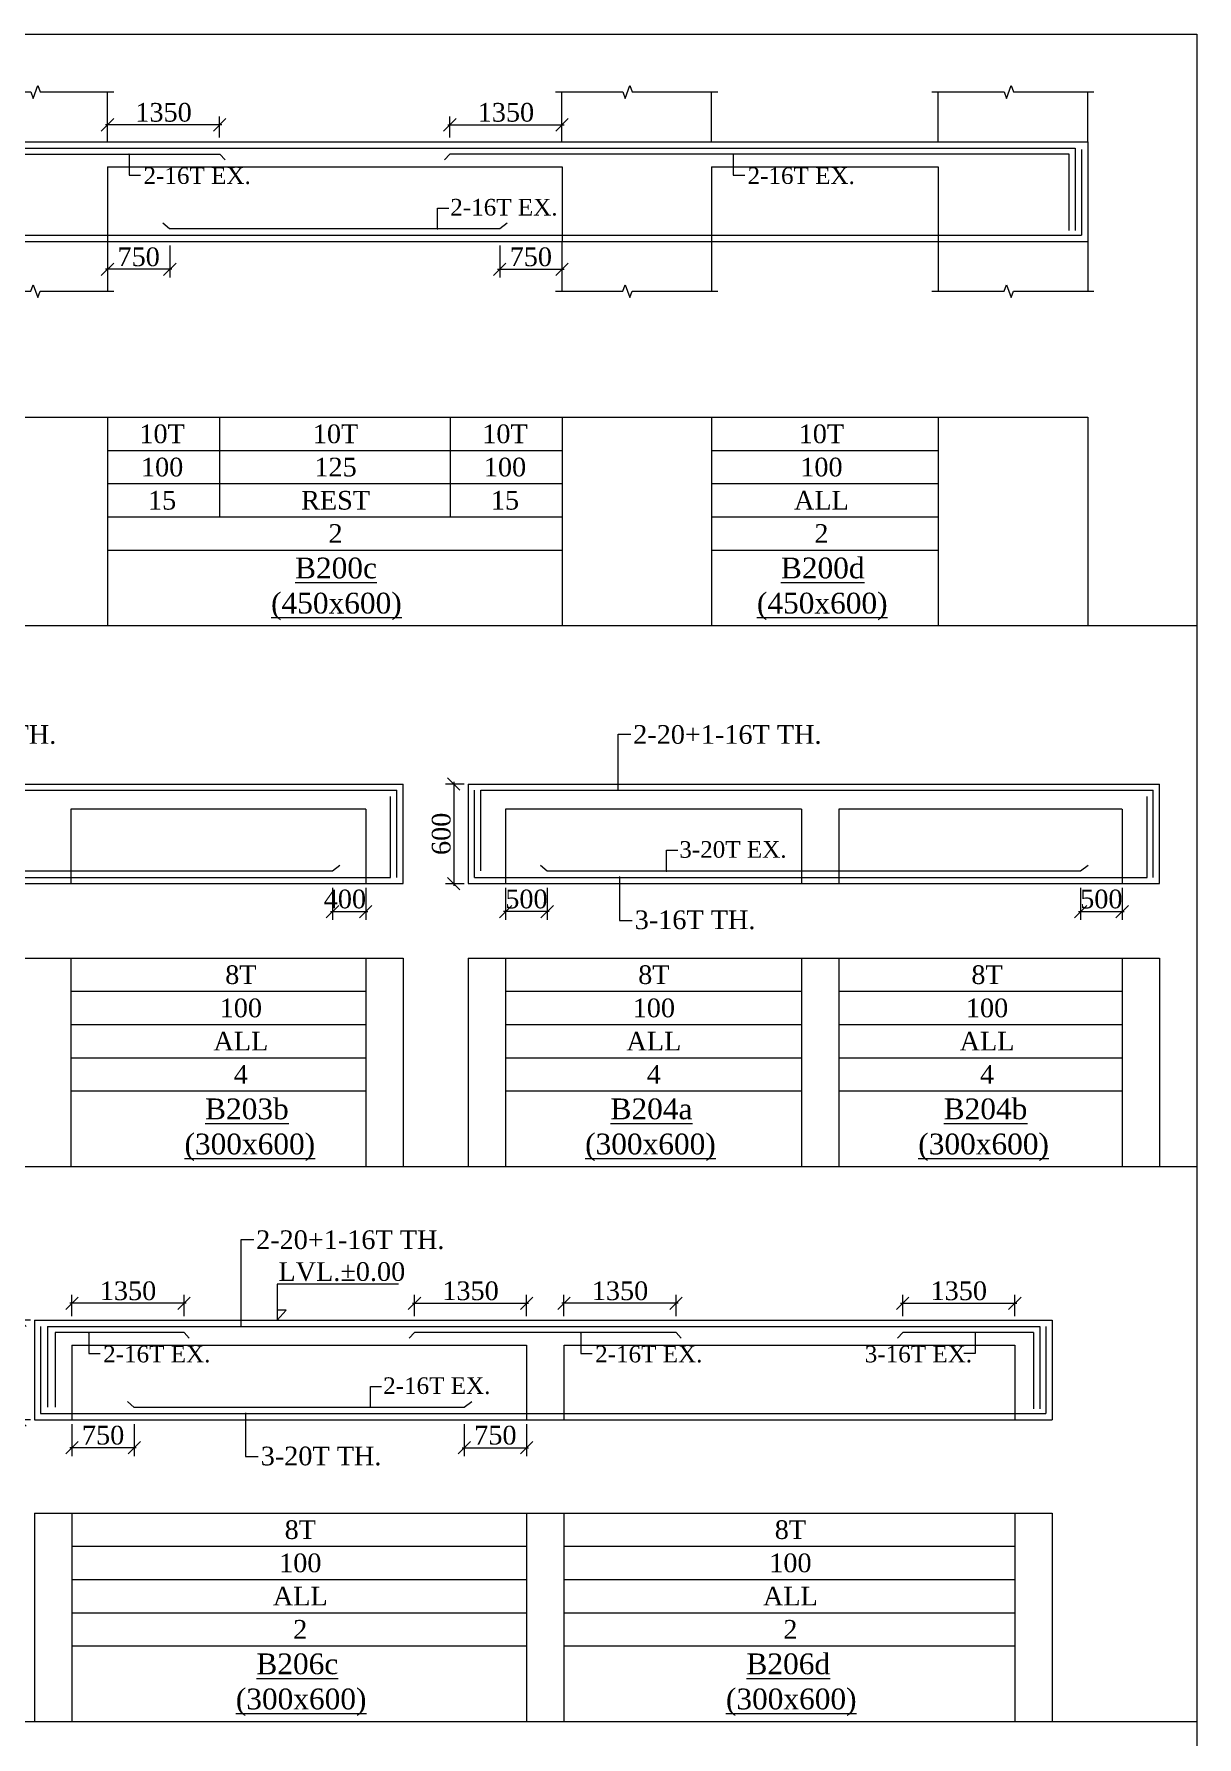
# Model space of a CAD drawing. Header units: millimetres. Extents: x 9781889 to 10654170, y -7832723 to -7608561.
# Drawn here: x 10582826 to 10596831, y -7780726 to -7760218 of the extents above; entities that cross this region are included whole.
import ezdxf
from ezdxf.enums import TextEntityAlignment as Align

# ---------------------------------------------------------------- set-up
doc = ezdxf.new("R2010")
doc.units = ezdxf.units.MM
doc.header["$LTSCALE"] = 10
doc.header["$PDMODE"] = 3
doc.linetypes.add('HIDDEN', pattern=[0.375, 0.25, -0.125])
for name, color, linetype, lineweight in [('LVL', 3, 'Continuous', 0), ('S-CUT OUT LINE', 9, 'Continuous', 0), ('S-DIM L.S.', 7, 'Continuous', 0), ('S-L.S.SECTION', 5, 'Continuous', 0), ('S-L.S.SLAB LINE', 252, 'HIDDEN', 0), ('S-L.S.STEEL', 1, 'Continuous', 9), ('S-SECTION MARK', 7, 'Continuous', 0), ('S-SHEET', 251, 'Continuous', 0), ('S-TEXT', 7, 'Continuous', 0), ('S-TEXT L.S. BEAM NO.', 30, 'Continuous', 0), ('S-TEXT. L.S.', 7, 'Continuous', 0)]:
    doc.layers.add(name, color=color, linetype=linetype, lineweight=lineweight)
doc.styles.add('135', font='arial.ttf', dxfattribs={"width": 0.8, "height": 135})
doc.styles.get("Standard").update_dxf_attribs({"font": 'arial.ttf'})
doc.styles.add('TEXT', font='times.ttf')
doc.dimstyles.new('75', dxfattribs={"dimtxt": 135, "dimasz": 90, "dimexe": 0.1, "dimexo": 0.03, "dimgap": 0.09, "dimtad": 1, "dimdec": 0, "dimzin": 0, "dimdsep": 46, "dimtxsty": '135', "dimblk": 'ARCHTICK', "dimcen": 0.09, "dimclrd": 256, "dimclre": 256, "dimclrt": 256, "dimadec": 0, "dimazin": 0, "dimtfac": 1, "dimtdec": 0, "dimtofl": 0, "dimtmove": 1, "dimatfit": 3, "dimldrblk": 'DOTSMALL', "dimfxl": 1, "dimtolj": 1, "dimtzin": 0, "dimlwd": -1, "dimlwe": -1, "dimarcsym": 0})
doc.dimstyles.new('SETU_1', dxfattribs={"dimtxt": 200, "dimasz": 150, "dimexe": 100, "dimexo": 50, "dimgap": 35, "dimtad": 1, "dimdec": 0, "dimzin": 0, "dimdsep": 46, "dimtxsty": 'Standard', "dimblk": 'OBLIQUE', "dimcen": 150, "dimdle": 25, "dimclrd": 256, "dimclre": 7, "dimclrt": 256, "dimadec": 0, "dimazin": 0, "dimtfac": 1, "dimtdec": 0, "dimtofl": 0, "dimtmove": 1, "dimatfit": 3, "dimfxl": 1, "dimtolj": 1, "dimtzin": 0, "dimlwd": -1, "dimlwe": 5, "dimarcsym": 1})

# ---------------------------------------------------------------- blocks, each defined once
blk = doc.blocks.new('_Oblique')
at = {"color": 0, "linetype": 'ByBlock', "lineweight": -2}
blk.add_line((-0.5, -0.5), (0.5, 0.5), dxfattribs=at)
blk = doc.blocks.new('*D1093')
at = {"layer": 'Defpoints', "color": 0, "transparency": 16777216}
for p in [(10583711, -7761312), (10583711, -7761515, 0), (10585061, -7761515, 0)]:
    blk.add_point(p, dxfattribs=at)
at = {"layer": 'S-DIM L.S.', "color": 7, "lineweight": 5, "transparency": 16777216}
for p, q in [((10583711, -7761465), (10583711, -7761212)), ((10585061, -7761465), (10585061, -7761212))]:
    blk.add_line(p, q, dxfattribs=at)
at = {"layer": 'S-DIM L.S.', "transparency": 16777216}
blk.add_line((10585086, -7761312), (10583686, -7761312), dxfattribs=at)
at = {"layer": 'S-DIM L.S.', "transparency": 16777216, "xscale": 150, "yscale": 150, "zscale": 150, "rotation": 180}
blk.add_blockref('_Oblique', (10583711, -7761312), dxfattribs=at)
at = {"layer": 'S-DIM L.S.', "transparency": 16777216, "xscale": 150, "yscale": 150, "zscale": 150}
blk.add_blockref('_Oblique', (10585061, -7761312), dxfattribs=at)
at = {"layer": 'S-DIM L.S.', "transparency": 16777216, "insert": (10584386, -7761162), "char_height": 225, "attachment_point": 5, "style": 'TEXT'}
blk.add_mtext('\\A1;1350', dxfattribs=at)
blk = doc.blocks.new('*D1094')
at = {"layer": 'Defpoints', "color": 0, "transparency": 16777216}
for p in [(10589184, -7761312), (10587834, -7761515, 0), (10589184, -7761515, 0)]:
    blk.add_point(p, dxfattribs=at)
at = {"layer": 'S-DIM L.S.', "color": 7, "lineweight": 5, "transparency": 16777216}
for p, q in [((10587834, -7761465), (10587834, -7761212)), ((10589184, -7761465), (10589184, -7761212))]:
    blk.add_line(p, q, dxfattribs=at)
at = {"layer": 'S-DIM L.S.', "transparency": 16777216}
blk.add_line((10587809, -7761312), (10589209, -7761312), dxfattribs=at)
at = {"layer": 'S-DIM L.S.', "transparency": 16777216, "xscale": 150, "yscale": 150, "zscale": 150, "rotation": 180}
blk.add_blockref('_Oblique', (10587834, -7761312), dxfattribs=at)
at = {"layer": 'S-DIM L.S.', "transparency": 16777216, "xscale": 150, "yscale": 150, "zscale": 150}
blk.add_blockref('_Oblique', (10589184, -7761312), dxfattribs=at)
at = {"layer": 'S-DIM L.S.', "transparency": 16777216, "insert": (10588509, -7761162), "char_height": 225, "attachment_point": 5, "style": 'TEXT'}
blk.add_mtext('\\A1;1350', dxfattribs=at)
blk = doc.blocks.new('*D1095')
at = {"layer": 'Defpoints', "color": 0, "transparency": 16777216}
for p in [(10588434, -7762715, 0), (10589184, -7762715, 0), (10589184, -7763051)]:
    blk.add_point(p, dxfattribs=at)
at = {"layer": 'S-DIM L.S.', "color": 7, "lineweight": 5, "transparency": 16777216}
for p, q in [((10588434, -7762765), (10588434, -7763151)), ((10589184, -7762765), (10589184, -7763151))]:
    blk.add_line(p, q, dxfattribs=at)
at = {"layer": 'S-DIM L.S.', "transparency": 16777216}
blk.add_line((10588409, -7763051), (10589209, -7763051), dxfattribs=at)
at = {"layer": 'S-DIM L.S.', "transparency": 16777216, "xscale": 150, "yscale": 150, "zscale": 150, "rotation": 180}
blk.add_blockref('_Oblique', (10588434, -7763051), dxfattribs=at)
at = {"layer": 'S-DIM L.S.', "transparency": 16777216, "xscale": 150, "yscale": 150, "zscale": 150}
blk.add_blockref('_Oblique', (10589184, -7763051), dxfattribs=at)
at = {"layer": 'S-DIM L.S.', "transparency": 16777216, "insert": (10588809, -7762902), "char_height": 225, "attachment_point": 5, "style": 'TEXT'}
blk.add_mtext('\\A1;750', dxfattribs=at)
blk = doc.blocks.new('*D1096')
at = {"layer": 'Defpoints', "color": 0, "transparency": 16777216}
for p in [(10583711, -7762715, 0), (10584461, -7762715, 0), (10583711, -7763051)]:
    blk.add_point(p, dxfattribs=at)
at = {"layer": 'S-DIM L.S.', "color": 7, "lineweight": 5, "transparency": 16777216}
for p, q in [((10583711, -7762765), (10583711, -7763151)), ((10584461, -7762765), (10584461, -7763151))]:
    blk.add_line(p, q, dxfattribs=at)
at = {"layer": 'S-DIM L.S.', "transparency": 16777216}
blk.add_line((10584486, -7763051), (10583686, -7763051), dxfattribs=at)
at = {"layer": 'S-DIM L.S.', "transparency": 16777216, "xscale": 150, "yscale": 150, "zscale": 150, "rotation": 180}
blk.add_blockref('_Oblique', (10583711, -7763051), dxfattribs=at)
at = {"layer": 'S-DIM L.S.', "transparency": 16777216, "xscale": 150, "yscale": 150, "zscale": 150}
blk.add_blockref('_Oblique', (10584461, -7763051), dxfattribs=at)
at = {"layer": 'S-DIM L.S.', "transparency": 16777216, "insert": (10584086, -7762902), "char_height": 225, "attachment_point": 5, "style": 'TEXT'}
blk.add_mtext('\\A1;750', dxfattribs=at)
blk = doc.blocks.new('_ArchTick')
at = {"color": 0, "linetype": 'ByBlock', "const_width": 0.15}
blk.add_lwpolyline([(-0.5, -0.5), (0.5, 0.5)], dxfattribs=at)
blk = doc.blocks.new('*D1097')
at = {"layer": 'Defpoints', "color": 0, "transparency": 16777216}
for p in [(10586420, -7770450, 0), (10586820, -7770450, 0), (10586820, -7770786)]:
    blk.add_point(p, dxfattribs=at)
at = {"layer": 'S-DIM L.S.', "color": 7, "lineweight": 5, "transparency": 16777216}
for p, q in [((10586420, -7770500), (10586420, -7770886)), ((10586820, -7770500), (10586820, -7770886))]:
    blk.add_line(p, q, dxfattribs=at)
at = {"layer": 'S-DIM L.S.', "transparency": 16777216}
blk.add_line((10586395, -7770786), (10586845, -7770786), dxfattribs=at)
at = {"layer": 'S-DIM L.S.', "transparency": 16777216, "xscale": 150, "yscale": 150, "zscale": 150, "rotation": 180}
blk.add_blockref('_Oblique', (10586420, -7770786), dxfattribs=at)
at = {"layer": 'S-DIM L.S.', "transparency": 16777216, "xscale": 150, "yscale": 150, "zscale": 150}
blk.add_blockref('_Oblique', (10586820, -7770786), dxfattribs=at)
at = {"layer": 'S-DIM L.S.', "transparency": 16777216, "insert": (10586570, -7770636), "char_height": 225, "attachment_point": 5, "style": 'TEXT'}
blk.add_mtext('\\A1;400', dxfattribs=at)
blk = doc.blocks.new('*D1101')
at = {"layer": 'Defpoints', "color": 0, "transparency": 16777216}
for p in [(10588056, -7769250), (10587880, -7770450), (10588056, -7770450)]:
    blk.add_point(p, dxfattribs=at)
at = {"layer": 'S-DIM L.S.', "color": 7, "lineweight": 5, "transparency": 16777216}
for p, q in [((10588006, -7769250), (10587780, -7769250)), ((10588006, -7770450), (10587780, -7770450))]:
    blk.add_line(p, q, dxfattribs=at)
at = {"layer": 'S-DIM L.S.', "transparency": 16777216}
blk.add_line((10587880, -7769225), (10587880, -7770475), dxfattribs=at)
at = {"layer": 'S-DIM L.S.', "transparency": 16777216, "xscale": 150, "yscale": 150, "zscale": 150}
for p, rotation in [((10587880, -7769250), 90), ((10587880, -7770450), 270)]:
    blk.add_blockref('_Oblique', p, dxfattribs=dict(at, rotation=rotation))
at = {"layer": 'S-DIM L.S.', "transparency": 16777216, "insert": (10587731, -7769850), "char_height": 225, "attachment_point": 5, "rotation": 90, "style": 'TEXT'}
blk.add_mtext('\\A1;600', dxfattribs=at)
blk = doc.blocks.new('*D1102')
at = {"layer": 'Defpoints', "color": 0, "transparency": 16777216}
for p in [(10588506, -7770450, 0), (10589006, -7770450, 0), (10588506, -7770786)]:
    blk.add_point(p, dxfattribs=at)
at = {"layer": 'S-DIM L.S.', "color": 7, "lineweight": 5, "transparency": 16777216}
for p, q in [((10588506, -7770500), (10588506, -7770886)), ((10589006, -7770500), (10589006, -7770886))]:
    blk.add_line(p, q, dxfattribs=at)
at = {"layer": 'S-DIM L.S.', "transparency": 16777216}
blk.add_line((10589031, -7770786), (10588481, -7770786), dxfattribs=at)
at = {"layer": 'S-DIM L.S.', "transparency": 16777216, "xscale": 150, "yscale": 150, "zscale": 150, "rotation": 180}
blk.add_blockref('_Oblique', (10588506, -7770786), dxfattribs=at)
at = {"layer": 'S-DIM L.S.', "transparency": 16777216, "xscale": 150, "yscale": 150, "zscale": 150}
blk.add_blockref('_Oblique', (10589006, -7770786), dxfattribs=at)
at = {"layer": 'S-DIM L.S.', "transparency": 16777216, "insert": (10588756, -7770636), "char_height": 225, "attachment_point": 5, "style": 'TEXT'}
blk.add_mtext('\\A1;500', dxfattribs=at)
blk = doc.blocks.new('*D1103')
at = {"layer": 'Defpoints', "color": 0, "transparency": 16777216}
for p in [(10595430, -7770450, 0), (10595930, -7770450, 0), (10595930, -7770786)]:
    blk.add_point(p, dxfattribs=at)
at = {"layer": 'S-DIM L.S.', "color": 7, "lineweight": 5, "transparency": 16777216}
for p, q in [((10595430, -7770500), (10595430, -7770886)), ((10595930, -7770500), (10595930, -7770886))]:
    blk.add_line(p, q, dxfattribs=at)
at = {"layer": 'S-DIM L.S.', "transparency": 16777216}
blk.add_line((10595405, -7770786), (10595955, -7770786), dxfattribs=at)
at = {"layer": 'S-DIM L.S.', "transparency": 16777216, "xscale": 150, "yscale": 150, "zscale": 150, "rotation": 180}
blk.add_blockref('_Oblique', (10595430, -7770786), dxfattribs=at)
at = {"layer": 'S-DIM L.S.', "transparency": 16777216, "xscale": 150, "yscale": 150, "zscale": 150}
blk.add_blockref('_Oblique', (10595930, -7770786), dxfattribs=at)
at = {"layer": 'S-DIM L.S.', "transparency": 16777216, "insert": (10595680, -7770636), "char_height": 225, "attachment_point": 5, "style": 'TEXT'}
blk.add_mtext('\\A1;500', dxfattribs=at)
blk = doc.blocks.new('*D1271')
at = {"layer": 'Defpoints', "color": 0, "transparency": 16777216}
for p in [(10582833, -7775707), (10582657, -7776907), (10582833, -7776907, 0)]:
    blk.add_point(p, dxfattribs=at)
at = {"layer": 'S-DIM L.S.', "color": 7, "lineweight": 5, "transparency": 16777216}
for p, q in [((10582783, -7775707), (10582557, -7775707)), ((10582783, -7776907), (10582557, -7776907))]:
    blk.add_line(p, q, dxfattribs=at)
at = {"layer": 'S-DIM L.S.', "transparency": 16777216}
blk.add_line((10582657, -7775682), (10582657, -7776932), dxfattribs=at)
at = {"layer": 'S-DIM L.S.', "transparency": 16777216, "xscale": 150, "yscale": 150, "zscale": 150}
for p, rotation in [((10582657, -7775707), 90), ((10582657, -7776907), 270)]:
    blk.add_blockref('_Oblique', p, dxfattribs=dict(at, rotation=rotation))
at = {"layer": 'S-DIM L.S.', "transparency": 16777216, "insert": (10582508, -7776307), "char_height": 225, "attachment_point": 5, "rotation": 90, "style": 'TEXT'}
blk.add_mtext('\\A1;600', dxfattribs=at)
blk = doc.blocks.new('*D1265')
at = {"layer": 'Defpoints', "color": 0, "transparency": 16777216}
for p in [(10583283, -7775503), (10583283, -7775707, 0), (10584633, -7775707, 0)]:
    blk.add_point(p, dxfattribs=at)
at = {"layer": 'S-DIM L.S.', "transparency": 16777216}
blk.add_line((10584658, -7775503), (10583258, -7775503), dxfattribs=at)
at = {"layer": 'S-DIM L.S.', "color": 7, "lineweight": 5, "transparency": 16777216}
for p, q in [((10583283, -7775657), (10583283, -7775403)), ((10584633, -7775657), (10584633, -7775403))]:
    blk.add_line(p, q, dxfattribs=at)
at = {"layer": 'S-DIM L.S.', "transparency": 16777216, "xscale": 150, "yscale": 150, "zscale": 150, "rotation": 180}
blk.add_blockref('_Oblique', (10583283, -7775503), dxfattribs=at)
at = {"layer": 'S-DIM L.S.', "transparency": 16777216, "xscale": 150, "yscale": 150, "zscale": 150}
blk.add_blockref('_Oblique', (10584633, -7775503), dxfattribs=at)
at = {"layer": 'S-DIM L.S.', "transparency": 16777216, "insert": (10583958, -7775354), "char_height": 225, "attachment_point": 5, "style": 'TEXT'}
blk.add_mtext('\\A1;1350', dxfattribs=at)
blk = doc.blocks.new('*D1266')
at = {"layer": 'Defpoints', "color": 0, "transparency": 16777216}
for p in [(10588758, -7775503), (10587408, -7775707, 0), (10588758, -7775707, 0)]:
    blk.add_point(p, dxfattribs=at)
at = {"layer": 'S-DIM L.S.', "transparency": 16777216}
blk.add_line((10587383, -7775503), (10588783, -7775503), dxfattribs=at)
at = {"layer": 'S-DIM L.S.', "color": 7, "lineweight": 5, "transparency": 16777216}
for p, q in [((10587408, -7775657), (10587408, -7775403)), ((10588758, -7775657), (10588758, -7775403))]:
    blk.add_line(p, q, dxfattribs=at)
at = {"layer": 'S-DIM L.S.', "transparency": 16777216, "xscale": 150, "yscale": 150, "zscale": 150, "rotation": 180}
blk.add_blockref('_Oblique', (10587408, -7775503), dxfattribs=at)
at = {"layer": 'S-DIM L.S.', "transparency": 16777216, "xscale": 150, "yscale": 150, "zscale": 150}
blk.add_blockref('_Oblique', (10588758, -7775503), dxfattribs=at)
at = {"layer": 'S-DIM L.S.', "transparency": 16777216, "insert": (10588083, -7775354), "char_height": 225, "attachment_point": 5, "style": 'TEXT'}
blk.add_mtext('\\A1;1350', dxfattribs=at)
blk = doc.blocks.new('*D1267')
at = {"layer": 'Defpoints', "color": 0, "transparency": 16777216}
for p in [(10589208, -7775503), (10589208, -7775707, 0), (10590558, -7775707, 0)]:
    blk.add_point(p, dxfattribs=at)
at = {"layer": 'S-DIM L.S.', "transparency": 16777216}
blk.add_line((10590583, -7775503), (10589183, -7775503), dxfattribs=at)
at = {"layer": 'S-DIM L.S.', "color": 7, "lineweight": 5, "transparency": 16777216}
for p, q in [((10589208, -7775657), (10589208, -7775403)), ((10590558, -7775657), (10590558, -7775403))]:
    blk.add_line(p, q, dxfattribs=at)
at = {"layer": 'S-DIM L.S.', "transparency": 16777216, "xscale": 150, "yscale": 150, "zscale": 150, "rotation": 180}
blk.add_blockref('_Oblique', (10589208, -7775503), dxfattribs=at)
at = {"layer": 'S-DIM L.S.', "transparency": 16777216, "xscale": 150, "yscale": 150, "zscale": 150}
blk.add_blockref('_Oblique', (10590558, -7775503), dxfattribs=at)
at = {"layer": 'S-DIM L.S.', "transparency": 16777216, "insert": (10589883, -7775354), "char_height": 225, "attachment_point": 5, "style": 'TEXT'}
blk.add_mtext('\\A1;1350', dxfattribs=at)
blk = doc.blocks.new('*D1268')
at = {"layer": 'Defpoints', "color": 0, "transparency": 16777216}
for p in [(10594638, -7775503), (10593288, -7775707, 0), (10594638, -7775707, 0)]:
    blk.add_point(p, dxfattribs=at)
at = {"layer": 'S-DIM L.S.', "transparency": 16777216}
blk.add_line((10593263, -7775503), (10594663, -7775503), dxfattribs=at)
at = {"layer": 'S-DIM L.S.', "color": 7, "lineweight": 5, "transparency": 16777216}
for p, q in [((10593288, -7775657), (10593288, -7775403)), ((10594638, -7775657), (10594638, -7775403))]:
    blk.add_line(p, q, dxfattribs=at)
at = {"layer": 'S-DIM L.S.', "transparency": 16777216, "xscale": 150, "yscale": 150, "zscale": 150, "rotation": 180}
blk.add_blockref('_Oblique', (10593288, -7775503), dxfattribs=at)
at = {"layer": 'S-DIM L.S.', "transparency": 16777216, "xscale": 150, "yscale": 150, "zscale": 150}
blk.add_blockref('_Oblique', (10594638, -7775503), dxfattribs=at)
at = {"layer": 'S-DIM L.S.', "transparency": 16777216, "insert": (10593963, -7775354), "char_height": 225, "attachment_point": 5, "style": 'TEXT'}
blk.add_mtext('\\A1;1350', dxfattribs=at)
blk = doc.blocks.new('*D1269')
at = {"layer": 'Defpoints', "color": 0, "transparency": 16777216}
for p in [(10588007, -7776907, 0), (10588758, -7776907, 0), (10588758, -7777243)]:
    blk.add_point(p, dxfattribs=at)
at = {"layer": 'S-DIM L.S.', "color": 7, "lineweight": 5, "transparency": 16777216}
for p, q in [((10588007, -7776957), (10588007, -7777343)), ((10588758, -7776957), (10588758, -7777343))]:
    blk.add_line(p, q, dxfattribs=at)
at = {"layer": 'S-DIM L.S.', "transparency": 16777216}
blk.add_line((10587982, -7777243), (10588783, -7777243), dxfattribs=at)
at = {"layer": 'S-DIM L.S.', "transparency": 16777216, "xscale": 150, "yscale": 150, "zscale": 150, "rotation": 180}
blk.add_blockref('_Oblique', (10588007, -7777243), dxfattribs=at)
at = {"layer": 'S-DIM L.S.', "transparency": 16777216, "xscale": 150, "yscale": 150, "zscale": 150}
blk.add_blockref('_Oblique', (10588758, -7777243), dxfattribs=at)
at = {"layer": 'S-DIM L.S.', "transparency": 16777216, "insert": (10588382, -7777093), "char_height": 225, "attachment_point": 5, "style": 'TEXT'}
blk.add_mtext('\\A1;750', dxfattribs=at)
blk = doc.blocks.new('*D1270')
at = {"layer": 'Defpoints', "color": 0, "transparency": 16777216}
for p in [(10583283, -7776907, 0), (10584033, -7776907, 0), (10583283, -7777243)]:
    blk.add_point(p, dxfattribs=at)
at = {"layer": 'S-DIM L.S.', "color": 7, "lineweight": 5, "transparency": 16777216}
for p, q in [((10583283, -7776957), (10583283, -7777343)), ((10584033, -7776957), (10584033, -7777343))]:
    blk.add_line(p, q, dxfattribs=at)
at = {"layer": 'S-DIM L.S.', "transparency": 16777216}
blk.add_line((10584058, -7777243), (10583258, -7777243), dxfattribs=at)
at = {"layer": 'S-DIM L.S.', "transparency": 16777216, "xscale": 150, "yscale": 150, "zscale": 150, "rotation": 180}
blk.add_blockref('_Oblique', (10583283, -7777243), dxfattribs=at)
at = {"layer": 'S-DIM L.S.', "transparency": 16777216, "xscale": 150, "yscale": 150, "zscale": 150}
blk.add_blockref('_Oblique', (10584033, -7777243), dxfattribs=at)
at = {"layer": 'S-DIM L.S.', "transparency": 16777216, "insert": (10583658, -7777093), "char_height": 225, "attachment_point": 5, "style": 'TEXT'}
blk.add_mtext('\\A1;750', dxfattribs=at)

msp = doc.modelspace()

# ---------------------------------------------------------------- linework, layer by layer
at = {"layer": 'LVL', "linetype": 'Continuous', "elevation": 0}
msp.add_lwpolyline([(10587214.8, -7775271.9), (10585753.6, -7775271.9), (10585753.6, -7775706.9), (10585861.8, -7775584.8), (10585753.6, -7775584.8)], dxfattribs=at)
at = {"layer": 'S-CUT OUT LINE', "color": 5, "elevation": 0}
for points in [[(10581833, -7760915.4), (10582789.1, -7760915.4), (10582817.1, -7760992.2), (10582873, -7760838.6), (10582901, -7760915.4), (10583788.2, -7760915.4)], [(10589106, -7760915.4), (10589917, -7760915.4), (10589945, -7760992.2), (10590000.9, -7760838.6), (10590028.9, -7760915.4), (10591061.3, -7760915.4)], [(10593637.9, -7760915.4), (10594509.6, -7760915.4), (10594537.5, -7760992.2), (10594593.5, -7760838.6), (10594621.4, -7760915.4), (10595591.2, -7760915.4)], [(10581833, -7763315.4), (10582789.1, -7763315.4), (10582817.1, -7763238.6), (10582873, -7763392.2), (10582901, -7763315.4), (10583786.2, -7763315.4)], [(10589106, -7763315.4), (10589917, -7763315.4), (10589945, -7763238.6), (10590000.9, -7763392.2), (10590028.9, -7763315.4), (10591061.3, -7763315.4)], [(10593637.9, -7763315.4), (10594509.6, -7763315.4), (10594537.5, -7763238.6), (10594593.5, -7763392.2), (10594621.4, -7763315.4), (10595591.2, -7763315.4)]]:
    msp.add_lwpolyline(points, dxfattribs=at)
at = {"layer": 'S-L.S.SECTION'}
for p, q in [((10583711.2, -7761515.4, 0), (10583711.2, -7760915.4, 0)), ((10589184.3, -7761515.4, 0), (10589184.3, -7760915.4, 0)), ((10590986.3, -7761515.4, 0), (10590986.3, -7760915.4, 0)), ((10593716.2, -7761515.4, 0), (10593716.2, -7760915.4, 0)), ((10595516.2, -7761515.4, 0), (10595516.2, -7760915.4, 0)), ((10577831.2, -7761515.4, 0), (10595516.2, -7761515.4, 0)), ((10595516.2, -7761515.4, 0), (10595516.2, -7762715.4, 0)), ((10579631.3, -7762715.4, 0), (10595516.2, -7762715.4, 0)), ((10583711.2, -7762715.4, 0), (10583711.2, -7763315.4, 0)), ((10589184.3, -7762715.4, 0), (10589184.3, -7763315.4, 0)), ((10590986.3, -7762715.4, 0), (10590986.3, -7763315.4, 0)), ((10593716.2, -7762715.4, 0), (10593716.2, -7763315.4, 0)), ((10595516.2, -7762715.4, 0), (10595516.2, -7763315.4, 0)), ((10578840, -7769249.7, 0), (10587270.6, -7769249.7, 0)), ((10587270.6, -7770449.7, 0), (10587270.6, -7769249.7, 0)), ((10588055.6, -7769249.7, 0), (10596380.5, -7769249.7, 0)), ((10588055.7, -7769249.7, 0), (10588055.7, -7770449.7, 0)), ((10596380.5, -7770449.7, 0), (10596380.5, -7769249.7, 0)), ((10578840, -7770449.7, 0), (10587270.6, -7770449.7, 0)), ((10588055.6, -7770449.7, 0), (10596380.5, -7770449.7, 0)), ((10582832.6, -7775706.9, 0), (10595087.6, -7775706.9, 0)), ((10582832.6, -7775706.9, 0), (10582832.6, -7776906.9, 0)), ((10595087.6, -7775706.9, 0), (10595087.6, -7776906.9, 0)), ((10582832.6, -7776906.9, 0), (10595087.6, -7776906.9, 0))]:
    msp.add_line(p, q, dxfattribs=at)
at = {"layer": 'S-L.S.SLAB LINE', "ltscale": 0.3}
for p, q in [((10583711.3, -7761815.4, 0), (10589186.2, -7761815.4, 0)), ((10583711.3, -7761815.4, 0), (10583711.3, -7762715.4, 0)), ((10589186.3, -7761815.4, 0), (10589186.3, -7762715.4, 0)), ((10590986.3, -7761815.4, 0), (10593716.2, -7761815.4, 0)), ((10590986.3, -7761815.4, 0), (10590986.3, -7762715.4, 0)), ((10593716.2, -7761815.4, 0), (10593716.2, -7762715.4, 0)), ((10583270.1, -7769549.7, 0), (10586820.6, -7769549.7, 0)), ((10583270.1, -7769549.7, 0), (10583270.1, -7770449.7, 0)), ((10586820.6, -7769549.7, 0), (10586820.6, -7770449.7, 0)), ((10588055.6, -7769549.7, 0), (10588055.7, -7769549.7, 0)), ((10588505.7, -7769549.7, 0), (10592067.8, -7769549.7, 0)), ((10588505.7, -7769549.7, 0), (10588505.7, -7770449.7, 0)), ((10592067.8, -7769549.7, 0), (10592067.8, -7770449.7, 0)), ((10592517.8, -7769549.7, 0), (10595930.5, -7769549.7, 0)), ((10592517.8, -7769549.7, 0), (10592517.8, -7770449.7, 0)), ((10595930.5, -7769549.7, 0), (10595930.5, -7770449.7, 0)), ((10583282.6, -7776006.9, 0), (10588757.6, -7776006.9, 0)), ((10583282.6, -7776006.9, 0), (10583282.6, -7776906.9, 0)), ((10588757.6, -7776006.9, 0), (10588757.6, -7776906.9, 0)), ((10589207.6, -7776006.9, 0), (10594637.6, -7776006.9, 0)), ((10589207.6, -7776006.9, 0), (10589207.6, -7776906.9, 0)), ((10594637.6, -7776006.9, 0), (10594637.6, -7776906.9, 0))]:
    msp.add_line(p, q, dxfattribs=at)
at = {"layer": 'S-L.S.STEEL'}
for p, q in [((10578018.3, -7761590.4, 0), (10595366.2, -7761590.4, 0)), ((10595366.2, -7761590.4, 0), (10595366.2, -7762583.5, 0)), ((10595441.2, -7761609.2, 0), (10595441.2, -7762640.4, 0)), ((10577943.3, -7762640.4, 0), (10595441.2, -7762640.4, 0)), ((10578990, -7769324.7, 0), (10587195.6, -7769324.7, 0)), ((10587120.6, -7770374.7, 0), (10587120.6, -7769399.7, 0)), ((10587195.6, -7770374.7, 0), (10587195.6, -7769324.7, 0)), ((10588130.6, -7770374.7, 0), (10588130.6, -7769324.7, 0)), ((10588205.6, -7769324.7, 0), (10596305.5, -7769324.7, 0)), ((10588205.6, -7770295, 0), (10588205.6, -7769324.7, 0)), ((10596230.5, -7770374.7, 0), (10596230.5, -7769399.7, 0)), ((10596305.5, -7770374.7, 0), (10596305.5, -7769324.7, 0)), ((10578915, -7770374.7, 0), (10587120.6, -7770374.7, 0)), ((10588130.6, -7770374.7, 0), (10596230.5, -7770374.7, 0)), ((10582903.3, -7775781.9, 0), (10582903.3, -7776831.9, 0)), ((10582988.3, -7775781.9, 0), (10594937.6, -7775781.9, 0)), ((10582988.3, -7775781.9, 0), (10582988.3, -7776756, 0)), ((10594937.6, -7775781.9, 0), (10594937.6, -7776772.4, 0)), ((10595012.6, -7775783.2, 0), (10595012.6, -7776831.9, 0)), ((10583082.4, -7775856.9, 0), (10583082.4, -7776756, 0)), ((10584632.6, -7775856.9, 0), (10584695.8, -7775923.7, 0)), ((10590557.6, -7775856.9, 0), (10590620.8, -7775923.7, 0)), ((10594862.6, -7775856.9, 0), (10594862.6, -7776772.4, 0)), ((10582903.3, -7776831.9, 0), (10595012.6, -7776831.9, 0))]:
    msp.add_line(p, q, dxfattribs=at)
at = {"layer": 'S-L.S.STEEL', "elevation": 0}
for points in [[(10588523.7, -7762497.2), (10588434.2, -7762565.4), (10584459.4, -7762565.4), (10584377.4, -7762494.7)], [(10586509.4, -7770231.5), (10586419.9, -7770299.7), (10579890.2, -7770299.7), (10579808.2, -7770229)], [(10595519.3, -7770231.5), (10595429.8, -7770299.7), (10589005.8, -7770299.7), (10588923.8, -7770229)], [(10588096.9, -7776688.7), (10588007.4, -7776756.9), (10584032.7, -7776756.9), (10583950.7, -7776686.2)]]:
    msp.add_lwpolyline(points, dxfattribs=at)
at = {"layer": 'S-L.S.STEEL'}
for points in [[(10578093.3, -7761665.4, 0), (10585063.1, -7761665.4, 0), (10585126.3, -7761732.3, 0)], [(10595291.2, -7762583.5, 0), (10595291.2, -7761665.4, 0), (10587834.3, -7761665.4, 0), (10587771.1, -7761732.3, 0)], [(10584632.6, -7775856.9, 0), (10583082.4, -7775856.9, 0)], [(10590557.6, -7775856.9, 0), (10587407.6, -7775856.9, 0), (10587344.4, -7775923.7, 0)], [(10594862.6, -7775856.9, 0), (10593287.6, -7775856.9, 0), (10593224.4, -7775923.7, 0)]]:
    msp.add_polyline3d(points, dxfattribs=at)
at = {"layer": 'S-SHEET'}
for p, q in [((10573838.3, -7764832.6), (10595516.2, -7764832.6, 0)), ((10583711.2, -7764832.6, 0), (10583711.2, -7767341.9, 0)), ((10585061.2, -7764832.6, 0), (10585061.2, -7766032.6, 0)), ((10587836.2, -7764832.6, 0), (10587836.2, -7766032.6, 0)), ((10589186.2, -7764832.6, 0), (10589186.2, -7767341.9, 0)), ((10590986.2, -7764832.6, 0), (10590986.2, -7767341.9, 0)), ((10593716.2, -7764832.6, 0), (10593716.2, -7767341.9, 0)), ((10595516.2, -7764832.6, 0), (10595516.2, -7767341.9, 0)), ((10583711.2, -7765232.6, 0), (10589186.2, -7765232.6, 0)), ((10590986.2, -7765232.6, 0), (10593716.2, -7765232.6, 0)), ((10583711.2, -7765632.6, 0), (10589186.2, -7765632.6, 0)), ((10590986.2, -7765632.6, 0), (10593716.2, -7765632.6, 0)), ((10583711.2, -7766032.6, 0), (10589186.2, -7766032.6, 0)), ((10590986.2, -7766032.6, 0), (10593716.2, -7766032.6, 0)), ((10583711.2, -7766432.6, 0), (10589186.2, -7766432.6, 0)), ((10590986.2, -7766432.6, 0), (10593716.2, -7766432.6, 0)), ((10545497.1, -7767341.9), (10596831.2, -7767341.9)), ((10573838.3, -7767341.9, 0), (10595516.2, -7767341.9, 0)), ((10578840, -7771346.2, 0), (10587270.6, -7771346.2, 0)), ((10583270.1, -7771346.2, 0), (10583270.1, -7773855.5, 0)), ((10586820.6, -7771346.2, 0), (10586820.6, -7773855.5, 0)), ((10587270.6, -7771346.2, 0), (10587270.6, -7773855.5, 0)), ((10588055.6, -7771346.2, 0), (10596380.5, -7771346.2, 0)), ((10588055.6, -7771346.2, 0), (10588055.6, -7773855.5, 0)), ((10588505.6, -7771346.2, 0), (10588505.6, -7773855.5, 0)), ((10592067.8, -7771346.2, 0), (10592067.8, -7773855.5, 0)), ((10592517.8, -7771346.2, 0), (10592517.8, -7773855.5, 0)), ((10595930.5, -7771346.2, 0), (10595930.5, -7773855.5, 0)), ((10596380.5, -7771346.2, 0), (10596380.5, -7773855.5, 0)), ((10583270.1, -7771746.2, 0), (10586820.6, -7771746.2, 0)), ((10588505.6, -7771746.2, 0), (10592067.8, -7771746.2, 0)), ((10592517.8, -7771746.2, 0), (10595930.5, -7771746.2, 0)), ((10583270.1, -7772146.2, 0), (10586820.6, -7772146.2, 0)), ((10588505.6, -7772146.2, 0), (10592067.8, -7772146.2, 0)), ((10592517.8, -7772146.2, 0), (10595930.5, -7772146.2, 0)), ((10583270.1, -7772546.2, 0), (10586820.6, -7772546.2, 0)), ((10588505.6, -7772546.2, 0), (10592067.8, -7772546.2, 0)), ((10592517.8, -7772546.2, 0), (10595930.5, -7772546.2, 0)), ((10583270.1, -7772946.2, 0), (10586820.6, -7772946.2, 0)), ((10588505.6, -7772946.2, 0), (10592067.8, -7772946.2, 0)), ((10592517.8, -7772946.2, 0), (10595930.5, -7772946.2, 0)), ((10545497.1, -7773855.5), (10596831.2, -7773855.5)), ((10578840, -7773855.5, 0), (10587270.6, -7773855.5, 0)), ((10588055.6, -7773855.5, 0), (10596380.5, -7773855.5, 0)), ((10582832.6, -7778029.5, 0), (10595087.6, -7778029.5, 0)), ((10582832.6, -7778029.5, 0), (10582832.6, -7780538.8, 0)), ((10583282.6, -7778029.5, 0), (10583282.6, -7780538.8, 0)), ((10588757.6, -7778029.5, 0), (10588757.6, -7780538.8, 0)), ((10589207.6, -7778029.5, 0), (10589207.6, -7780538.8, 0)), ((10594637.6, -7778029.5, 0), (10594637.6, -7780538.8, 0)), ((10595087.6, -7778029.5, 0), (10595087.6, -7780538.8, 0)), ((10583282.6, -7778429.5, 0), (10588757.6, -7778429.5, 0)), ((10589207.6, -7778429.5, 0), (10594637.6, -7778429.5, 0)), ((10583282.6, -7778829.5, 0), (10588757.6, -7778829.5, 0)), ((10589207.6, -7778829.5, 0), (10594637.6, -7778829.5, 0)), ((10583282.6, -7779229.5, 0), (10588757.6, -7779229.5, 0)), ((10589207.6, -7779229.5, 0), (10594637.6, -7779229.5, 0)), ((10583282.6, -7779629.5, 0), (10588757.6, -7779629.5, 0)), ((10589207.6, -7779629.5, 0), (10594637.6, -7779629.5, 0)), ((10545497.1, -7780538.8), (10596831.2, -7780538.8)), ((10582832.6, -7780538.8), (10595087.6, -7780538.8, 0))]:
    msp.add_line(p, q, dxfattribs=at)
msp.add_lwpolyline([(10545497.1, -7760218.1), (10596831.2, -7760218.1), (10596831.2, -7801877.7), (10545497.1, -7801877.7)], close=True, dxfattribs=at)

# ---------------------------------------------------------------- texts
at = {"layer": 'LVL', "style": 'TEXT'}
msp.add_text('LVL.%%P0.00', height=225, dxfattribs=at).set_placement((10585769.4, -7775233.4, 0))
at = {"layer": 'S-TEXT', "linetype": 'ByBlock', "style": 'TEXT'}
for s, p in [('10T', (10584368.5, -7765032.6, 0)), ('10T', (10586457.3, -7765032.6, 0)), ('10T', (10588497.9, -7765032.6, 0)), ('10T', (10592308.7, -7765032.6, 0)), ('100', (10584368.5, -7765432.6, 0)), ('125', (10586457.3, -7765432.6, 0)), ('100', (10588497.9, -7765432.6, 0)), ('100', (10592308.7, -7765432.6, 0)), ('15', (10584368.5, -7765832.6, 0)), ('REST', (10586457.3, -7765832.6, 0)), ('15', (10588497.9, -7765832.6, 0)), ('ALL', (10592308.7, -7765832.6, 0)), ('2', (10586457.3, -7766232.6, 0)), ('2', (10592308.7, -7766232.6, 0)), ('8T', (10585316.9, -7771546.2, 0)), ('8T', (10590290.8, -7771546.2, 0)), ('8T', (10594303.3, -7771546.2, 0)), ('100', (10585316.9, -7771946.2, 0)), ('100', (10590290.8, -7771946.2, 0)), ('100', (10594303.3, -7771946.2, 0)), ('ALL', (10585316.9, -7772346.2, 0)), ('ALL', (10590290.8, -7772346.2, 0)), ('ALL', (10594303.3, -7772346.2, 0)), ('4', (10585316.9, -7772746.2, 0)), ('4', (10590290.8, -7772746.2, 0)), ('4', (10594303.3, -7772746.2, 0)), ('8T', (10586032.6, -7778229.5, 0)), ('8T', (10591935.1, -7778229.5, 0)), ('100', (10586032.6, -7778629.5, 0)), ('100', (10591935.1, -7778629.5, 0)), ('ALL', (10586032.6, -7779029.5, 0)), ('ALL', (10591935.1, -7779029.5, 0)), ('2', (10586032.6, -7779429.5, 0)), ('2', (10591935.1, -7779429.5, 0))]:
    msp.add_text(s, height=225, dxfattribs=at).set_placement(p, align=Align.MIDDLE_CENTER)
at = {"layer": 'S-TEXT L.S. BEAM NO.', "color": 140, "linetype": 'ByBlock', "style": 'TEXT'}
for s, p in [('%%UB200c', (10585969.7, -7766773.3, 0)), ('%%UB200d', (10591821.1, -7766773.3, 0)), ('%%U(450x600)', (10585681, -7767196.3, 0)), ('%%U(450x600)', (10591532.4, -7767196.3, 0))]:
    msp.add_text(s, height=250, dxfattribs=at).set_placement(p)
at = {"layer": 'S-TEXT L.S. BEAM NO.', "linetype": 'ByBlock', "style": 'TEXT'}
for s, p in [('%%UB203b', (10584886.6, -7773286.9, 0)), ('%%UB204a', (10589769.1, -7773286.9, 0)), ('%%UB204b', (10593781.6, -7773286.9, 0)), ('%%U(300x600)', (10584638.3, -7773709.8, 0)), ('%%U(300x600)', (10589463, -7773709.8, 0)), ('%%U(300x600)', (10593475.5, -7773709.8, 0)), ('%%UB206d', (10591406.3, -7779970.2, 0)), ('%%UB206c', (10585503.8, -7779970.2, 0)), ('%%U(300x600)', (10585256.4, -7780393.2, 0)), ('%%U(300x600)', (10591158.9, -7780393.2, 0))]:
    msp.add_text(s, height=250, dxfattribs=at).set_placement(p)
at = {"layer": 'S-TEXT. L.S.', "style": 'TEXT'}
for s, height, p in [('2-16T EX.', 200, (10584144.4, -7762022.9, 0)), ('2-16T EX.', 200, (10591419.4, -7762022.9, 0)), ('2-16T EX.', 200, (10587839.1, -7762403.4, 0)), ('2-20+1-16T TH.', 225, (10580826.4, -7768765.4, 0)), ('2-20+1-16T TH.', 225, (10590042, -7768765.4, 0)), ('3-20T EX.', 200, (10590597, -7770137.7, 0)), ('3-16T TH.', 225, (10590060.3, -7770997.5, 0)), ('2-20+1-16T TH.', 225, (10585500.5, -7774849.8, 0)), ('2-16T EX.', 200, (10583658.4, -7776214.4, 0)), ('2-16T EX.', 200, (10589583.4, -7776214.4, 0)), ('3-16T EX.', 200, (10592830.9, -7776214.4, 0)), ('2-16T EX.', 200, (10587030.6, -7776594.9, 0)), ('3-20T TH.', 225, (10585556.2, -7777454.7, 0))]:
    msp.add_text(s, height=height, dxfattribs=at).set_placement(p)

# ---------------------------------------------------------------- dimensions: what is measured, and where the dimension line sits
at = {"layer": 'S-DIM L.S.'}
for base, p1, p2, picture, middle in [((10583711.2, -7761311.6, 0), (10585061.2, -7761515.4, 0), (10583711.2, -7761515.4, 0), '*D1093', (10584386.2, -7761162.2, 0)), ((10583711.2, -7763051.5, 0), (10584461.3, -7762715.4, 0), (10583711.2, -7762715.4, 0), '*D1096', (10584086.3, -7762901.7, 0)), ((10583282.6, -7775503.1, 0), (10584632.6, -7775706.9, 0), (10583282.6, -7775706.9, 0), '*D1265', (10583957.6, -7775353.6, 0)), ((10589207.6, -7775503.1, 0), (10590557.6, -7775706.9, 0), (10589207.6, -7775706.9, 0), '*D1267', (10589882.6, -7775353.6, 0)), ((10583282.5, -7777242.9, 0), (10584032.7, -7776906.9, 0), (10583282.5, -7776906.9, 0), '*D1270', (10583657.6, -7777093.2, 0))]:
    dim = msp.add_linear_dim(base=base, p1=p1, p2=p2, dimstyle='SETU_1', override={"dimtxt": 225, "dimtxsty": 'TEXT'}, dxfattribs=at)
    dim.commit()
    dim.dimension.update_dxf_attribs({"geometry": picture, "text_midpoint": middle})
for base, p1, p2, picture, middle in [((10589184.3, -7761311.6, 0), (10587834.3, -7761515.4, 0), (10589184.3, -7761515.4, 0), '*D1094', (10588509.3, -7761162.2, 0)), ((10589184.3, -7763051.5, 0), (10588434.2, -7762715.4, 0), (10589184.3, -7762715.4, 0), '*D1095', (10588809.2, -7762901.7, 0)), ((10588757.6, -7775503.1, 0), (10587407.6, -7775706.9, 0), (10588757.6, -7775706.9, 0), '*D1266', (10588082.6, -7775353.6, 0)), ((10594637.6, -7775503.1, 0), (10593287.6, -7775706.9, 0), (10594637.6, -7775706.9, 0), '*D1268', (10593962.6, -7775353.6, 0)), ((10588757.5, -7777242.9, 0), (10588007.4, -7776906.9, 0), (10588757.5, -7776906.9, 0), '*D1269', (10588382.5, -7777093.2, 0))]:
    dim = msp.add_linear_dim(base=base, p1=p1, p2=p2, angle=180, dimstyle='SETU_1', override={"dimtxt": 225, "dimtxsty": 'TEXT'}, dxfattribs=at)
    dim.commit()
    dim.dimension.update_dxf_attribs({"geometry": picture, "text_midpoint": middle})
at = {"layer": 'S-DIM L.S.', "color": 7}
for base, p1, p2, picture, middle in [((10587880.5, -7770449.7, 0), (10588055.6, -7769249.7, 0), (10588055.6, -7770449.7, 0), '*D1101', (10587731, -7769849.7, 0)), ((10582657.4, -7776906.9, 0), (10582832.6, -7775706.9, 0), (10582832.6, -7776906.9, 0), '*D1271', (10582508, -7776306.9, 0))]:
    dim = msp.add_linear_dim(base=base, p1=p1, p2=p2, angle=90, dimstyle='SETU_1', override={"dimtxt": 225, "dimlfac": 0.5, "dimtxsty": 'TEXT'}, dxfattribs=at)
    dim.commit()
    dim.dimension.update_dxf_attribs({"geometry": picture, "text_midpoint": middle})
at = {"layer": 'S-DIM L.S.'}
for base, p1, p2, picture, middle in [((10586820, -7770785.8, 0), (10586419.9, -7770449.7, 0), (10586820, -7770449.7, 0), '*D1097', (10586570, -7770785.8, 0)), ((10595929.9, -7770785.8, 0), (10595429.8, -7770449.7, 0), (10595929.9, -7770449.7, 0), '*D1103', (10595679.9, -7770785.8, 0))]:
    dim = msp.add_linear_dim(base=base, p1=p1, p2=p2, angle=180, dimstyle='SETU_1', override={"dimtxt": 225, "dimtxsty": 'TEXT'}, dxfattribs=at)
    dim.commit()
    dim.dimension.update_dxf_attribs({"geometry": picture, "text_midpoint": middle, "dimtype": 160})
dim = msp.add_linear_dim(base=(10588505.7, -7770785.8, 0), p1=(10589005.8, -7770449.7, 0), p2=(10588505.7, -7770449.7, 0), dimstyle='SETU_1', override={"dimtxt": 225, "dimtxsty": 'TEXT'}, dxfattribs=at)
dim.commit()
dim.dimension.update_dxf_attribs({"geometry": '*D1102', "text_midpoint": (10588755.7, -7770785.8, 0), "dimtype": 160})

# ---------------------------------------------------------------- leaders
at = {"layer": 'S-SECTION MARK'}
for points in [[(10583970.4, -7761665.4, 0), (10583970.4, -7761917.7, 0), (10584109.7, -7761917.7, 0)], [(10591245.4, -7761665.4, 0), (10591245.4, -7761917.7, 0), (10591384.8, -7761917.7, 0)], [(10587685.2, -7762565.4, 0), (10587685.2, -7762313.1, 0), (10587820.5, -7762313.1, 0)], [(10589860.3, -7769324.7, 0), (10589860.3, -7768650.3, 0), (10590012.8, -7768650.3, 0)], [(10590443.1, -7770299.7, 0), (10590443.1, -7770047.4, 0), (10590578.5, -7770047.4, 0)], [(10589878.6, -7770370.8, 0), (10589878.6, -7770892.7, 0), (10590031.2, -7770892.7, 0)], [(10585318.8, -7775781.9, 0), (10585318.8, -7774734.6, 0), (10585471.4, -7774734.6, 0)], [(10583484.4, -7775856.9, 0), (10583484.4, -7776109.2, 0), (10583623.7, -7776109.2, 0)], [(10589409.4, -7775856.9, 0), (10589409.4, -7776109.2, 0), (10589548.7, -7776109.2, 0)], [(10594161.8, -7775856.9, 0), (10594161.8, -7776109.2, 0), (10594022.4, -7776109.2, 0)], [(10586876.7, -7776756.9, 0), (10586876.7, -7776504.5, 0), (10587012, -7776504.5, 0)], [(10585374.6, -7776828, 0), (10585374.6, -7777349.9, 0), (10585527.1, -7777349.9, 0)]]:
    msp.add_leader(points, dimstyle='75', override={"dimasz": 75}, dxfattribs=at)

doc.saveas('drawing.dxf')
